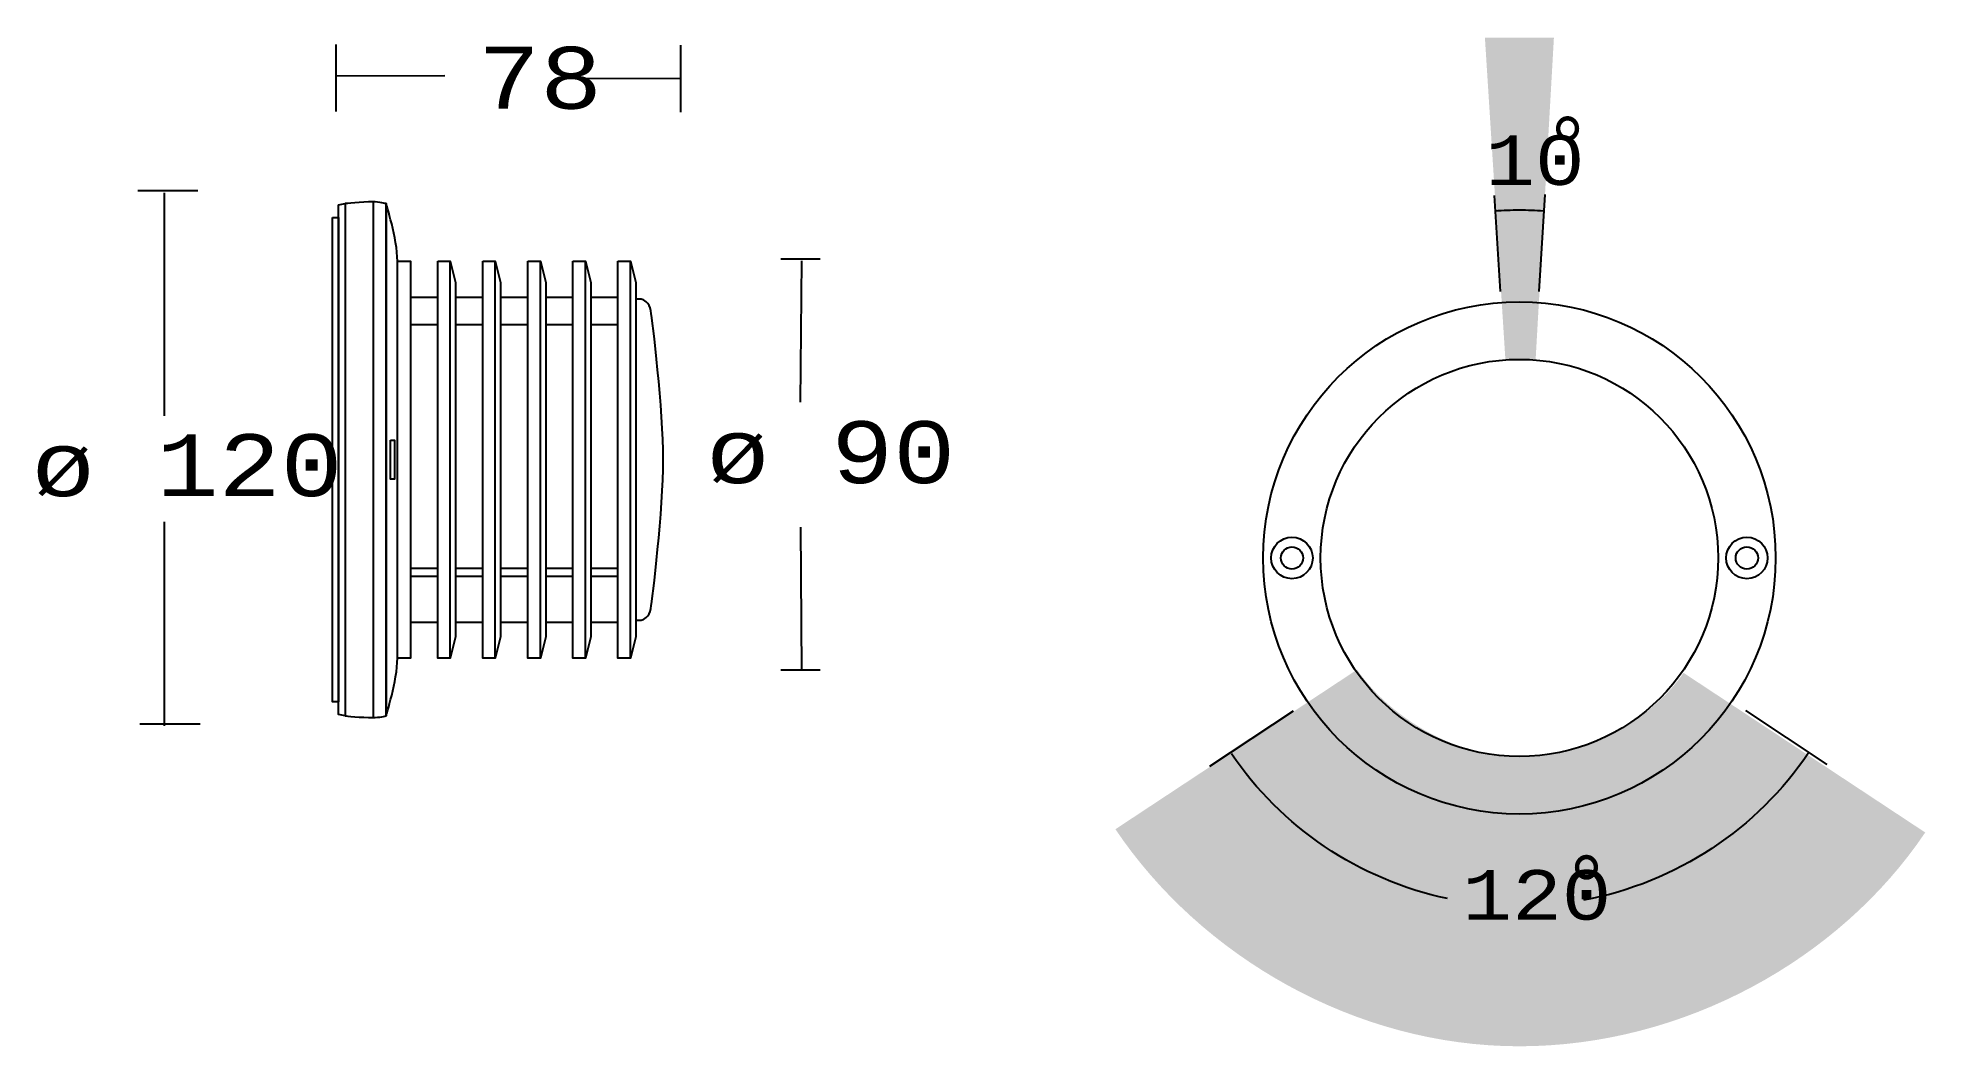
# Model space of a CAD drawing. Extents: x 1 to 250, y 0 to 133.
import ezdxf

# ---------------------------------------------------------------- set-up
doc = ezdxf.new("R2010")
doc.units = 0
doc.layers.add('LIVELLO_1', color=160, linetype='Continuous')
doc.styles.add('STD', font='txt')

# ---------------------------------------------------------------- blocks, each defined once
blk = doc.blocks.new('AI9-BLK1')
at = {"layer": 'LIVELLO_1'}
h = blk.add_hatch(color=2, dxfattribs=at)
h.dxf.hatch_style = 2
h.paths.add_polyline_path([(75.95, 66.63), (73.53, 23.99), (69.55, 23.99), (66.84, 66.63)], is_closed=False)
h = blk.add_hatch(color=2, dxfattribs=at)
h.dxf.hatch_style = 2
edge = h.paths.add_edge_path()
edge.add_spline(control_points=[(124.98, -38.38), (113.73, -55.14), (93.1, -66.63), (71.39, -66.63), (49.69, -66.63), (29.3, -54.72), (18.05, -37.95), (18.05, -37.95), (49.96, -16.87), (49.96, -16.87), (54.37, -23.29), (63.02, -28.39), (71.39, -28.39), (79.77, -28.39), (88.67, -23.72), (93.07, -17.29)], knot_values=[0, 0, 0, 0, 1, 1, 1, 2, 2, 2, 3, 3, 3, 4, 4, 4, 5, 5, 5, 5], degree=3, periodic=0)
at = {"layer": 'LIVELLO_1', "color": 7}
for p, q in [((-84.83, 56.87), (-84.83, 65.72)), ((-39.33, 56.78), (-39.33, 65.63)), ((-84.83, 61.59), (-70.48, 61.62)), ((-39.41, 61.24), (-51.92, 61.21)), ((-103.11, 46.41), (-111.04, 46.41)), ((-107.54, 46.14), (-107.56, 16.65)), ((-79.98, 44.95), (-79.98, -23.2)), ((68.89, 33.09), (68.11, 45.77)), ((74.76, 45.9), (73.94, 33.08)), ((-20.93, 37.39), (-26.13, 37.39)), ((-69.78, -15.36), (-69.78, 37.12)), ((-63.83, -15.36), (-63.83, 37.12)), ((-57.88, -15.36), (-57.88, 37.12)), ((-51.93, -15.36), (-51.93, 37.12)), ((-45.98, -15.36), (-45.98, 37.12)), ((-23.4, 37.14), (-23.56, 18.48)), ((-75.03, 32.35), (-71.44, 32.35)), ((-69.08, 32.35), (-65.49, 32.35)), ((-63.13, 32.35), (-59.54, 32.35)), ((-57.18, 32.35), (-53.59, 32.35)), ((-51.23, 32.35), (-47.64, 32.35)), ((-75.03, 28.72), (-71.44, 28.72)), ((-69.08, 28.72), (-65.49, 28.72)), ((-63.13, 28.72), (-59.54, 28.72)), ((-57.18, 28.72), (-53.59, 28.72)), ((-51.23, 28.72), (-47.64, 28.72)), ((-107.56, 2.68), (-107.54, -24.28)), ((-23.53, 1.96), (-23.4, -16.95)), ((-75.03, -3.46), (-71.44, -3.46)), ((-75.03, -4.53), (-71.44, -4.53)), ((-69.08, -3.46), (-65.49, -3.46)), ((-69.08, -4.53), (-65.49, -4.53)), ((-63.13, -3.46), (-59.54, -3.46)), ((-63.13, -4.53), (-59.54, -4.53)), ((-57.18, -3.46), (-53.59, -3.46)), ((-57.18, -4.53), (-53.59, -4.53)), ((-51.23, -3.46), (-47.64, -3.46)), ((-51.23, -4.53), (-47.64, -4.53)), ((-75.03, -10.59), (-71.44, -10.59)), ((-69.08, -10.59), (-65.49, -10.59)), ((-63.13, -10.59), (-59.54, -10.59)), ((-57.18, -10.59), (-53.59, -10.59)), ((-51.23, -10.59), (-47.64, -10.59)), ((-20.93, -16.94), (-26.13, -16.94)), ((30.52, -29.62), (41.55, -22.31)), ((101.23, -22.27), (111.98, -29.4)), ((-102.82, -24.07), (-110.75, -24.07))]:
    blk.add_line(p, q, dxfattribs=at)
for points in [[(-85.35, 42.88), (-84.55, 42.88), (-84.55, -21.13), (-85.35, -21.13)], [(-84.55, 44.55), (-83.64, 44.71), (-83.64, -22.96), (-84.55, -22.79)], [(-76.76, 37.12), (-75.03, 37.12), (-75.03, -15.36), (-76.76, -15.36)], [(-71.44, 37.12), (-69.78, 37.12), (-69.08, 34.29), (-69.08, -12.53), (-69.78, -15.36), (-71.44, -15.36)], [(-65.49, 37.12), (-63.83, 37.12), (-63.13, 34.29), (-63.13, -12.53), (-63.83, -15.36), (-65.49, -15.36)], [(-59.54, 37.12), (-57.88, 37.12), (-57.18, 34.29), (-57.18, -12.53), (-57.88, -15.36), (-59.54, -15.36)], [(-53.59, 37.12), (-51.93, 37.12), (-51.23, 34.29), (-51.23, -12.53), (-51.93, -15.36), (-53.59, -15.36)], [(-47.64, 37.12), (-45.98, 37.12), (-45.28, 34.29), (-45.28, -12.53), (-45.98, -15.36), (-47.64, -15.36)], [(-77.66, 13.47), (-77.16, 13.47), (-77.16, 8.29), (-77.66, 8.29)]]:
    blk.add_lwpolyline(points, close=True, dxfattribs=at)
for centre, radius in [((71.4, -2.11), 33.83), ((71.39, -2.11), 26.24), ((41.36, -2.11), 2.74), ((101.43, -2.11), 2.74), ((41.36, -2.11), 1.47), ((101.43, -2.11), 1.47)]:
    blk.add_circle(centre, radius, dxfattribs=at)
for points, knots in [([(-83.64, -22.96), (-83.64, -22.96), (-83.64, 44.71), (-83.64, 44.71), (-83.64, 44.71), (-81.53, 44.95), (-79.98, 44.95), (-79.21, 44.95), (-78.26, 44.71), (-78.26, 44.71), (-78.26, 44.71), (-78.26, -22.96), (-78.26, -22.96), (-78.26, -22.96), (-79.21, -23.2), (-79.98, -23.2), (-81.53, -23.2), (-83.64, -22.96), (-83.64, -22.96)], [0, 0, 0, 0, 1, 1, 1, 2, 2, 2, 3, 3, 3, 4, 4, 4, 5, 5, 5, 6, 6, 6, 6]), ([(-78.26, 44.71), (-78.26, 44.71), (-76.76, 40.08), (-76.76, 37.12), (-76.76, 37.12), (-76.76, -15.36), (-76.76, -15.36), (-76.76, -18.32), (-78.26, -22.96), (-78.26, -22.96), (-78.26, -22.96), (-78.26, -0.13), (-78.26, -0.13), (-78.26, -0.13), (-78.26, 44.71), (-78.26, 44.71)], [0, 0, 0, 0, 1, 1, 1, 2, 2, 2, 3, 3, 3, 4, 4, 4, 5, 5, 5, 5]), ([(68.16, 43.76), (69.25, 43.84), (70.29, 43.88), (71.39, 43.88), (72.47, 43.88), (73.53, 43.84), (74.59, 43.77)], [0, 0, 0, 0, 1, 1, 1, 2, 2, 2, 2]), ([(-45.28, 32.08), (-45.28, 32.08), (-44.57, 32.08), (-44.57, 32.08), (-44.31, 32.08), (-43.45, 31.65), (-43.28, 30.53), (-43.11, 29.42), (-41.65, 17.38), (-41.65, 10.88), (-41.65, 4.37), (-43.11, -7.66), (-43.28, -8.78), (-43.45, -9.89), (-44.31, -10.32), (-44.57, -10.32), (-44.57, -10.32), (-45.28, -10.32), (-45.28, -10.32), (-45.28, -10.32), (-45.28, 10.88), (-45.28, 10.88), (-45.28, 10.88), (-45.28, 32.08), (-45.28, 32.08)], [0, 0, 0, 0, 1, 1, 1, 2, 2, 2, 3, 3, 3, 4, 4, 4, 5, 5, 5, 6, 6, 6, 7, 7, 7, 8, 8, 8, 8])]:
    blk.add_open_spline(points, degree=3, knots=knots, dxfattribs=at)
for points in [[(61.92, -47.12), (50.1, -44.64), (39.93, -37.62), (33.36, -27.98)], [(109.58, -27.86), (102.81, -37.85), (92.18, -45.04), (79.86, -47.33)]]:
    blk.add_open_spline(points, degree=3, dxfattribs=at)
at = {"layer": 'LIVELLO_1', "color": 7, "attachment_point": 1, "style": 'STD'}
for s, insert, char_height in [('\\fCourier|b0|i0;\\H8.1821;\\C7;78', (-66.12, 65.43), 8.1821), ('\\fSymbol|b0|i0;\\H8.1821;\\C7;°', (75.57, 56.16), 8.1821), ('\\fCourier|b0|i0;\\H6.5455;\\C7;1\\H6.5455;0', (66.89, 53.73), 6.5455), ('\\fCourier|b0|i0;\\H8.1821;\\C7;ø 90', (-35.89, 15.96), 8.1821), ('\\fCourier|b0|i0;\\H8.1821;\\C7;ø 120', (-124.98, 14.24), 8.1821), ('\\fSymbol|b0|i0;\\H8.1821;\\C7;°', (78.06, -41.44), 8.1821), ('\\fCourier|b0|i0;\\H6.5455;\\C7;12\\H6.5455;0', (63.87, -43.35), 6.5455)]:
    blk.add_mtext(s, dxfattribs=dict(at, insert=insert, char_height=char_height))

msp = doc.modelspace()

# ---------------------------------------------------------------- block references
at = {"layer": 'LIVELLO_1', "color": 7}
msp.add_blockref('AI9-BLK1', (124.87851, 66.629008), dxfattribs=at)

doc.saveas('drawing.dxf')
